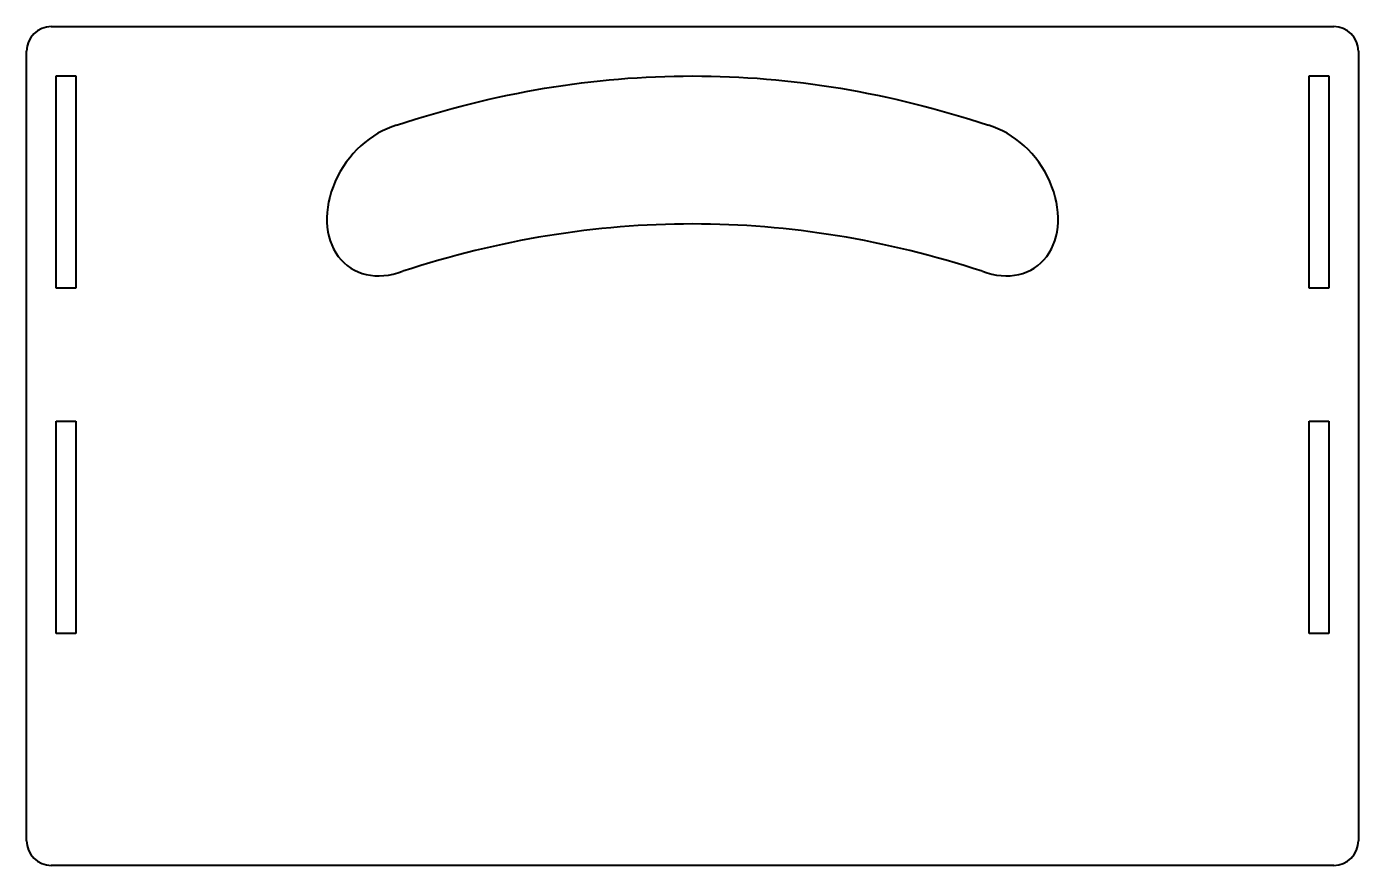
# Model space of a CAD drawing. Header units: millimetres. Extents: x 395 to 665, y 399 to 569.
import ezdxf

# ---------------------------------------------------------------- set-up
doc = ezdxf.new("R2010")
doc.units = ezdxf.units.MM
doc.linetypes.add('K5LT_BASIC', pattern=[0])
doc.layers.add('Системный слой', color=7, linetype='Continuous')

msp = doc.modelspace()

# ---------------------------------------------------------------- linework, layer by layer
at = {"layer": 'Системный слой', "color": 5, "linetype": 'K5LT_BASIC', "lineweight": 40}
for p, q in [((399.9, 569.31), (659.9, 569.31)), ((394.9, 404.31), (394.9, 564.31)), ((664.9, 564.31), (664.9, 404.31)), ((400.9, 559.31), (404.9, 559.31)), ((400.9, 516.31), (400.9, 559.31)), ((404.9, 559.31), (404.9, 516.31)), ((654.9, 559.31), (658.9, 559.31)), ((654.9, 516.31), (654.9, 559.31)), ((658.9, 559.31), (658.9, 516.31)), ((404.9, 516.31), (400.9, 516.31)), ((658.9, 516.31), (654.9, 516.31)), ((400.9, 446.31), (400.9, 489.31)), ((400.9, 489.31), (404.9, 489.31)), ((404.9, 489.31), (404.9, 446.31)), ((654.9, 489.31), (658.9, 489.31)), ((654.9, 446.31), (654.9, 489.31)), ((658.9, 489.31), (658.9, 446.31)), ((404.9, 446.31), (400.9, 446.31)), ((658.9, 446.31), (654.9, 446.31)), ((659.9, 399.31), (399.9, 399.31))]:
    msp.add_line(p, q, dxfattribs=at)
for centre, start, end in [((399.9, 564.31), 90, 180), ((659.9, 564.31), 0, 90), ((399.9, 404.31), 180, 270), ((659.9, 404.31), 270, 0)]:
    msp.add_arc(centre, 5, start, end, dxfattribs=at)
for centre, major_axis, start_param, end_param in [((469.9, 534.31), (-9.61, -13.72), -2.394094, 0.83511), ((589.9, 534.31), (9.61, -13.72), -0.83511, 2.394094)]:
    msp.add_ellipse(centre, major_axis=major_axis, ratio=0.7554, start_param=start_param, end_param=end_param, dxfattribs=at)
for points in [[(469.9, 549.31), (489.9, 555.97), (509.9, 559.31), (529.9, 559.31)], [(529.9, 559.31), (549.9, 559.31), (569.9, 555.97), (589.9, 549.31)], [(529.9, 529.31), (510.31, 529.31), (490.72, 526.11), (471.14, 519.71)], [(588.66, 519.71), (569.07, 526.11), (549.49, 529.31), (529.9, 529.31)]]:
    msp.add_open_spline(points, degree=3, dxfattribs=at)

doc.saveas('drawing.dxf')
